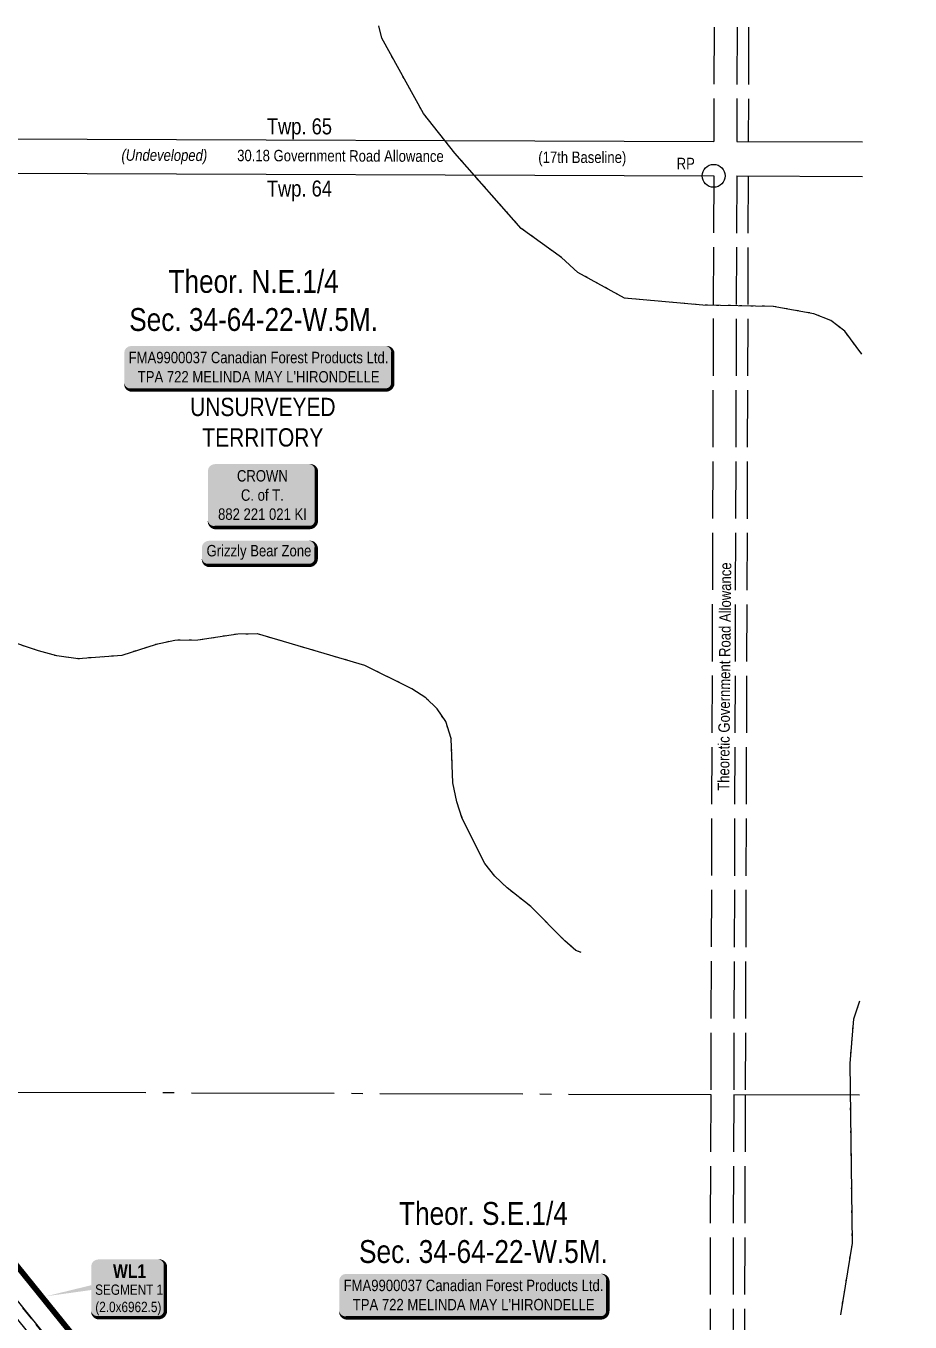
# Model space of a CAD drawing. Extents: x 482762 to 489477, y 6046532 to 6050797.
# Drawn here: x 484694 to 485467, y 6048056 to 6049190 of the extents above; entities that cross this region are included whole.
import ezdxf
from ezdxf.enums import TextEntityAlignment as Align

# ---------------------------------------------------------------- set-up
doc = ezdxf.new("R2010")
doc.units = 0
doc.header["$LTSCALE"] = 5
for name, pattern in [('foc-ACCESSROAD', [3.75, 2.5, -1.25]), ('foc-QUARTERLINE', [33, 25, -3, 2, -3]), ('foc-UNSURVEYED', [12.5, 10, -2.5]), ('foc-WHEELTRACKS', [2, 0.4, -1.6])]:
    doc.linetypes.add(name, pattern=pattern)
for name, color, linetype in [('35', 37, 'Continuous'), ('AS-OWNER', 7, 'Continuous'), ('AS-SURFACE IMPACT', 7, 'Continuous'), ('AS-WILDLIFE-BLOCK', 131, 'Continuous'), ('C-AR', 13, 'foc-ACCESSROAD'), ('C-SYMBOL', 7, 'Continuous'), ('CG-NOTES', 7, 'Continuous'), ('D-TXT', 6, 'Continuous'), ('F-RW', 190, 'Continuous'), ('L-QSEC', 8, 'foc-QUARTERLINE'), ('L-ROAD-T', 7, 'Continuous'), ('L-SEC', 7, 'Continuous'), ('L-UNS-T', 3, 'Continuous'), ('L-USEC', 7, 'foc-UNSURVEYED'), ('P-PROPOSED', 10, 'Continuous'), ('T-WATER-P3', 160, 'foc-WHEELTRACKS')]:
    doc.layers.add(name, color=color, linetype=linetype)
doc.layers.add('T-TEXT', color=48, linetype='Continuous', lineweight=18)
doc.styles.add('175L', font='ARIALN.TTF', dxfattribs={"height": 20})
doc.styles.add('80', font='ARIALN.TTF', dxfattribs={"height": 10})
doc.styles.add('80L', font='ARIALN.TTF', dxfattribs={"height": 10})
doc.styles.add('80LS', font='ARIALNI.TTF', dxfattribs={"height": 10})
doc.styles.add('BOLD', font='ARIALNB.TTF')
doc.styles.add('foc-LtypeFont', font='ARIALN.TTF', dxfattribs={"height": 7.35})
doc.linetypes.add('foc-TOPO-flowdirection-NOLINE', pattern='A,0,[">",foc-LtypeFont,S=0.3,R=0,X=0,Y=-0.945],-20,[">",foc-LtypeFont,S=0.3,R=0,X=0,Y=-0.945],0', length=20)

# ---------------------------------------------------------------- blocks, each defined once
blk = doc.blocks.new('*U670')
h = blk.add_hatch(color=255)
edge = h.paths.add_edge_path()
edge.add_line((-41.5, -28.5), (41.5, -28.5))
edge.add_arc((41.5, -22.5), 6, 270, 360)
edge.add_line((47.5, -22.5), (47.5, 21))
edge.add_arc((41.5, 21), 6, 0, 90)
edge.add_line((41.5, 27), (-41.5, 27))
edge.add_arc((-41.5, 21), 6, 90, 180)
edge.add_line((-47.5, 21), (-47.5, -22.5))
edge.add_arc((-41.5, -22.5), 6, 180, 270)
at = {"color": 14, "flags": 128}
blk.add_lwpolyline([(-41.5, -28.5, 3, 3, 0), (41.5, -28.5, 3, 3, 0.414214), (47.5, -22.5, 3, 3, 0), (47.5, 21, 3, 0, 0.414214), (41.5, 27, 0, 0, 0), (-41.5, 27, 0, 0, 0.414214), (-47.5, 21, 0, 0, 0), (-47.5, -22.5, 0, 3, 0.414214)], format="xyseb", close=True, dxfattribs=at)
at = {"color": 14, "style": '80'}
blk.add_attdef('ENTER_TEXT_001', (-26.8, -4.9), '', height=10, dxfattribs=at)
blk = doc.blocks.new('*U677')
h = blk.add_hatch(color=255)
edge = h.paths.add_edge_path()
edge.add_line((-111.5, -20), (111.5, -20))
edge.add_arc((111.5, -14), 6, 270, 360)
edge.add_line((117.5, -14), (117.5, 12.5))
edge.add_arc((111.5, 12.5), 6, 0, 90)
edge.add_line((111.5, 18.5), (-111.5, 18.5))
edge.add_arc((-111.5, 12.5), 6, 90, 180)
edge.add_line((-117.5, 12.5), (-117.5, -14))
edge.add_arc((-111.5, -14), 6, 180, 270)
at = {"color": 44, "flags": 128}
blk.add_lwpolyline([(-111.5, -20, 3, 3, 0), (111.5, -20, 3, 3, 0.414214), (117.5, -14, 3, 3, 0), (117.5, 12.5, 3, 0, 0.414214), (111.5, 18.5, 0, 0, 0), (-111.5, 18.5, 0, 0, 0.414214), (-117.5, 12.5, 0, 0, 0), (-117.5, -14, 0, 3, 0.414214)], format="xyseb", close=True, dxfattribs=at)
at = {"color": 44, "style": '80'}
blk.add_attdef('ENTER_TEXT_001', (-36, -5), '', height=10, dxfattribs=at)
blk = doc.blocks.new('RP')
at = {"layer": '35', "color": 3}
blk.add_circle((0, 0), 10, dxfattribs=at)
at = {"layer": '35', "color": 3, "style": '80'}
blk.add_attdef('RP_001', (-32.4, 5.8), '', height=10, dxfattribs=at)
blk = doc.blocks.new('*U798')
h = blk.add_hatch(color=254)
edge = h.paths.add_edge_path()
edge.add_line((-26.5, -32.5), (26.5, -32.5))
edge.add_arc((26.5, -26.5), 6, 270, 360)
edge.add_line((32.5, -26.5), (32.5, 12.5))
edge.add_arc((26.5, 12.5), 6, 0, 90)
edge.add_line((26.5, 18.5), (-26.5, 18.5))
edge.add_arc((-26.5, 12.5), 6, 90, 180)
edge.add_line((-32.5, 12.5), (-32.5, -26.5))
edge.add_arc((-26.5, -26.5), 6, 180, 270)
at = {"color": 1, "true_color": 0xff1414, "flags": 128}
blk.add_lwpolyline([(-26.5, -32.5, 3, 3, 0), (26.5, -32.5, 3, 3, 0.414214), (32.5, -26.5, 3, 3, 0), (32.5, 12.5, 3, 0, 0.414214), (26.5, 18.5, 0, 0, 0), (-26.5, 18.5, 0, 0, 0.414214), (-32.5, 12.5, 0, 0, 0), (-32.5, -26.5, 0, 3, 0.414214)], format="xyseb", close=True, dxfattribs=at)
blk.add_lwpolyline([(-72.3, -13.8, 0, 7.5, 0), (0, 0, 0, 0, 0)], format="xyseb", dxfattribs=at)
at = {"color": 1, "true_color": 0xff1414}
for tag, p, height, style in [('TEMP_AREA_W1_001', (-9.2, 2.2), 12, 'BOLD'), ('ENTER_TEXT_001', (-30.7, -12.5), 9, '80')]:
    blk.add_attdef(tag, p, '', height=height, dxfattribs=dict(at, style=style))
blk = doc.blocks.new('*U816')
h = blk.add_hatch(color=255)
edge = h.paths.add_edge_path()
edge.add_line((-44, -11.5), (44, -11.5))
edge.add_arc((44, -5.5), 6, 270, 360)
edge.add_line((50, -5.5), (50, 4))
edge.add_arc((44, 4), 6, 0, 90)
edge.add_line((44, 10), (-44, 10))
edge.add_arc((-44, 4), 6, 90, 180)
edge.add_line((-50, 4), (-50, -5.5))
edge.add_arc((-44, -5.5), 6, 180, 270)
at = {"color": 131, "flags": 128}
blk.add_lwpolyline([(-44, -11.5, 3, 3, 0), (44, -11.5, 3, 3, 0.414214), (50, -5.5, 3, 3, 0), (50, 4, 3, 0, 0.414214), (44, 10, 0, 0, 0), (-44, 10, 0, 0, 0.414214), (-50, 4, 0, 0, 0), (-50, -5.5, 0, 3, 0.414214)], format="xyseb", close=True, dxfattribs=at)
at = {"color": 131, "style": '80'}
blk.add_attdef('ENTER_TEXT_001', (-36, -5), '', height=10, dxfattribs=at)

msp = doc.modelspace()

# ---------------------------------------------------------------- linework, layer by layer
at = {"layer": 'C-AR', "flags": 128}
msp.add_lwpolyline([(484383.8, 6046948.842), (484483.818, 6046953.75), (484722.94, 6046965.485), (485288.896, 6047002.038), (485319.061, 6047003.985), (485461.102, 6047013.101), (485479.275, 6047014.333), (485503.892, 6047015.922), (485526.216, 6047017.364), (485538.424, 6047018.153), (485393.445, 6047197.812), (485319.964, 6047288.878), (485289.922, 6047326.108), (485188.912, 6047451.281), (485175.43, 6047467.987), (485160.552, 6047486.421), (484564.722, 6048224.807), (484538.192, 6048257.686), (484488.393, 6048319.406), (484293.591, 6048560.84), (484124.44, 6048626.273), (483805.441, 6049064.592), (483830.247, 6049064.5), (484137.149, 6048642.803), (484305.798, 6048577.565), (484488.5, 6048351.128), (484563.969, 6048257.59), (484580.288, 6048237.368), (485214.689, 6047451.189), (485290.023, 6047357.836), (485320.064, 6047320.606), (485562.854, 6047019.731), (485592.865, 6047021.67), (485633.096, 6047024.268), (485652.802, 6047025.541), (485792.412, 6047033.486), (486113.962, 6047051.8), (486339.733, 6047064.655), (486415.702, 6047069.287), (486435.701, 6047070.433), (486450.701, 6047071.292), (486918.893, 6047098.14), (486949.057, 6047099.87), (487398.72, 6047125.654), (487743.806, 6047144.554), (487984.336, 6047157.727), (488332.681, 6047176.804), (488547.351, 6047189.579), (488548.588, 6047189.653), (488578.752, 6047191.448), (488911, 6047211.216), (489079.281, 6047221.237), (489086.679, 6047225.016), (489100.561, 6047238.122), (489109.341, 6047260.874), (489105.399, 6047438.598), (489103.179, 6047538.661)], dxfattribs=at)
at = {"layer": 'F-RW'}
msp.add_lwpolyline([(485148.784, 6047485.097), (484525.328, 6048257.734), (484488.34, 6048303.572), (484287.49, 6048552.479), (484118.089, 6048618.009), (483793.04, 6049064.639), (483800.711, 6049064.61), (483805.441, 6049064.592), (484124.44, 6048626.273), (484293.591, 6048560.84), (484488.393, 6048319.406), (484538.192, 6048257.687), (484564.722, 6048224.807), (485160.552, 6047486.421)], dxfattribs=at)
at = {"layer": 'L-QSEC'}
for p, q in [((483683.466, 6048260.797), (485292.862, 6048254.95)), ((485423.049, 6048254.497), (485312.979, 6048254.888))]:
    msp.add_line(p, q, dxfattribs=at)
at = {"layer": 'L-SEC'}
for p, q in [((484491.001, 6049092.27), (485295.572, 6049089.336)), ((485315.676, 6049089.263), (485425.718, 6049088.862)), ((484490.891, 6049062.09), (485295.462, 6049059.156)), ((485315.579, 6049059.083), (485425.622, 6049058.682))]:
    msp.add_line(p, q, dxfattribs=at)
at = {"layer": 'L-USEC'}
for p, q in [((485295.882, 6049189.31), (485295.559, 6049089.316)), ((485315.998, 6049189.238), (485315.676, 6049089.263)), ((485326.061, 6049189.201), (485325.739, 6049089.219)), ((485295.462, 6049059.156), (485292.862, 6048254.95)), ((485315.579, 6049059.083), (485312.979, 6048254.884)), ((485325.642, 6049059.047), (485323.042, 6048254.852)), ((485292.862, 6048254.95), (485290.317, 6047450.921)), ((485312.979, 6048254.886), (485310.434, 6047450.858)), ((485323.042, 6048254.854), (485320.497, 6047450.826))]:
    msp.add_line(p, q, dxfattribs=at)
at = {"layer": 'P-PROPOSED', "const_width": 5, "flags": 128}
msp.add_lwpolyline([(486949.115, 6047098.872), (486918.95, 6047097.142), (486450.759, 6047070.294), (486434.697, 6047069.375), (486435.621, 6047272.784), (486417.627, 6047272.866), (486416.697, 6047068.346), (486339.792, 6047063.657), (486114.018, 6047050.802), (485792.469, 6047032.488), (485652.863, 6047024.543), (485633.16, 6047023.271), (485592.93, 6047020.672), (485562.401, 6047018.7), (485319.286, 6047319.979), (485289.245, 6047357.208), (485213.912, 6047450.562), (484579.51, 6048236.741), (484563.191, 6048256.963), (484487.722, 6048350.5), (484313.621, 6048566.277), (484296.577, 6048560.756), (484125.075, 6048627.099), (483806.675, 6049064.595)], dxfattribs=at)
at = {"layer": 'T-WATER-P3', "flags": 128}
for points in [[(485176.614, 6048974.684), (485162.183, 6048987.758), (485127.139, 6049013.077), (485069.038, 6049078.878), (485041.472, 6049113.723), (485005.169, 6049179.581), (485002.359, 6049190.386)], [(485179.4, 6048379.48), (485174.956, 6048381.053), (485165.257, 6048389.425), (485135.447, 6048419.586), (485114.661, 6048435.915), (485103.881, 6048446.091), (485095.151, 6048457.165), (485075.458, 6048496.669), (485070.639, 6048511.094), (485067.15, 6048527.978), (485065.889, 6048566.529), (485061.013, 6048581.434), (485053.422, 6048592.566), (485043.484, 6048602.204), (485031.383, 6048610.165), (484990.196, 6048630.641), (484896.373, 6048658.174), (484879.019, 6048657.987), (484844.12, 6048652.805), (484823.938, 6048652.564), (484807.658, 6048649.071), (484777.425, 6048639.376), (484739.469, 6048636.425), (484720.563, 6048638.883), (484704.721, 6048643.313), (484642.883, 6048663.968), (484616.557, 6048674.495), (484603.616, 6048682.576), (484582.354, 6048701.614), (484573.865, 6048712.565), (484559.59, 6048737.89), (484549.293, 6048766.8), (484541.231, 6048779.676), (484513.042, 6048810.56), (484470.044, 6048847.133), (484397.111, 6048891.904), (484308.584, 6048942.479), (484293.59, 6048966.178), (484287.746, 6048979.709), (484283.474, 6048995.573), (484276.191, 6049047.897), (484256.862, 6049088.422), (484246.504, 6049117.576), (484238.499, 6049130.447), (484218.022, 6049148.999), (484202.54, 6049150.872)], [(485425.124, 6048903.108), (485410.123, 6048923.109), (485398.042, 6048932.396), (485383.025, 6048938.505), (485347.412, 6048944.821), (485285.865, 6048946.002), (485217.433, 6048952.067), (485176.614, 6048974.684)], [(485406.639, 6048062.206), (485416.805, 6048125.052), (485414.804, 6048282.139), (485417.996, 6048321.4), (485423.313, 6048336.961)]]:
    msp.add_lwpolyline(points, dxfattribs=at)
at = {"layer": 'T-WATER-P3', "linetype": 'foc-TOPO-flowdirection-NOLINE', "flags": 128}
for points in [[(485176.614, 6048974.684), (485162.183, 6048987.758), (485127.139, 6049013.077), (485069.038, 6049078.878), (485041.472, 6049113.723), (485005.169, 6049179.581), (485002.359, 6049190.386)], [(485179.4, 6048379.48), (485174.956, 6048381.053), (485165.257, 6048389.425), (485135.447, 6048419.586), (485114.661, 6048435.915), (485103.881, 6048446.091), (485095.151, 6048457.165), (485075.458, 6048496.669), (485070.639, 6048511.094), (485067.15, 6048527.978), (485065.889, 6048566.529), (485061.013, 6048581.434), (485053.422, 6048592.566), (485043.484, 6048602.204), (485031.383, 6048610.165), (484990.196, 6048630.641), (484896.373, 6048658.174), (484879.019, 6048657.987), (484844.12, 6048652.805), (484823.938, 6048652.564), (484807.658, 6048649.071), (484777.425, 6048639.376), (484739.469, 6048636.425), (484720.563, 6048638.883), (484704.721, 6048643.313), (484642.883, 6048663.968), (484616.557, 6048674.495), (484603.616, 6048682.576), (484582.354, 6048701.614), (484573.865, 6048712.565), (484559.59, 6048737.89), (484549.293, 6048766.8), (484541.231, 6048779.676), (484513.042, 6048810.56), (484470.044, 6048847.133), (484397.111, 6048891.904), (484308.584, 6048942.479), (484293.59, 6048966.178), (484287.746, 6048979.709), (484283.474, 6048995.573), (484276.191, 6049047.897), (484256.862, 6049088.422), (484246.504, 6049117.576), (484238.499, 6049130.447), (484218.022, 6049148.999), (484202.54, 6049150.872)], [(485425.124, 6048903.108), (485410.123, 6048923.109), (485398.042, 6048932.396), (485383.025, 6048938.505), (485347.412, 6048944.821), (485285.865, 6048946.002), (485217.433, 6048952.067), (485176.614, 6048974.684)], [(485406.639, 6048062.206), (485416.805, 6048125.052), (485414.804, 6048282.139), (485417.996, 6048321.4), (485423.313, 6048336.961)]]:
    msp.add_lwpolyline(points, dxfattribs=at)

# ---------------------------------------------------------------- block references
at = {"layer": '35', "color": 6, "xscale": 0.999476, "yscale": 0.999476, "zscale": 0.999476}
msp.add_blockref('RP', (485295.462, 6049059.156), dxfattribs=at).add_auto_attribs({'RP_001': 'RP'})
at = {"layer": 'AS-OWNER'}
ref = msp.add_blockref('*U670', (484900.328, 6048779.82), dxfattribs=dict(at, xscale=0.999478939999997, yscale=0.999478939999997, zscale=0.999478939999997))
ref.add_attrib('ENTER_TEXT_001', 'CROWN', (484878.28, 6048791.586), dxfattribs={"layer": '0', "color": 14, "height": 9.9948, "style": '80'})
ref.add_attrib('ENTER_TEXT_002', 'C. of T.', (484881.774, 6048774.751), dxfattribs={"layer": '0', "color": 14, "height": 9.9948, "style": '80'})
ref.add_attrib('ENTER_TEXT_003', '882 221 021 KI', (484861.764, 6048758.052), dxfattribs={"layer": '0', "color": 14, "height": 9.99479, "style": '80'})
at = {"layer": 'AS-SURFACE IMPACT'}
ref = msp.add_blockref('*U677', (484897.155, 6048891.701), dxfattribs=at)
ref.add_attrib('ENTER_TEXT_001', 'FMA9900037 Canadian Forest Products Ltd.', (484783.488, 6048895.119), dxfattribs={"layer": '0', "color": 44, "height": 10, "style": '80'})
ref.add_attrib('ENTER_TEXT_002', "TPA 722 MELINDA MAY L'HIRONDELLE", (484791.503, 6048878.275), dxfattribs={"layer": '0', "color": 44, "height": 10, "style": '80'})
ref = msp.add_blockref('*U677', (485085.301, 6048079.52), dxfattribs=at)
ref.add_attrib('ENTER_TEXT_001', 'FMA9900037 Canadian Forest Products Ltd.', (484971.635, 6048082.939), dxfattribs={"layer": '0', "color": 44, "height": 10, "style": '80'})
ref.add_attrib('ENTER_TEXT_002', "TPA 722 MELINDA MAY L'HIRONDELLE", (484979.65, 6048066.095), dxfattribs={"layer": '0', "color": 44, "height": 10, "style": '80'})
at = {"layer": 'AS-WILDLIFE-BLOCK', "color": 6}
ref = msp.add_blockref('*U816', (484897.62, 6048729.679), dxfattribs=at)
ref.add_attrib('ENTER_TEXT_001', 'Grizzly Bear Zone', (484851.71, 6048726.06), dxfattribs={"layer": '0', "color": 131, "height": 10, "style": '80'})
at = {"layer": 'CG-NOTES'}
ref = msp.add_blockref('*U798', (484783.248, 6048092.174), dxfattribs=dict(at, xscale=0.9984255969685009, yscale=0.9984255969685009, zscale=0.9984255969685009))
ref.add_attrib('TEMP_AREA_W1_001', 'WL1', (484769.857, 6048094.415), dxfattribs={"layer": '0', "color": 1, "true_color": 0xff1414, "height": 11.9811, "style": 'BOLD'})
ref.add_attrib('ENTER_TEXT_001', 'SEGMENT 1', (484754.225, 6048079.717), dxfattribs={"layer": '0', "color": 1, "true_color": 0xff1414, "height": 8.9858, "style": '80'})
ref.add_attrib('ENTER_TEXT_002', '(2.0x6962.5)', (484754.35, 6048064.588), dxfattribs={"layer": '0', "color": 1, "true_color": 0xff1414, "height": 8.98583, "style": '80'})

# ---------------------------------------------------------------- texts
at = {"layer": 'C-SYMBOL', "color": 3, "char_height": 20, "width": 215.98445, "attachment_point": 2, "style": '175L'}
for s, insert in [('Theor. N.E.1/4 \\PSec. 34-64-22-W.5M.', (484892.898, 6048976.745)), ('Theor. S.E.1/4 \\PSec. 34-64-22-W.5M.', (485093.991, 6048160.928))]:
    msp.add_mtext(s, dxfattribs=dict(at, insert=insert))
at = {"layer": 'D-TXT', "color": 3, "char_height": 14, "attachment_point": 1, "style": '80L'}
for s, width, insert in [('Twp. 65', 56.52199, (484904.424, 6049109.464)), ('Twp. 64', 56.39784, (484904.424, 6049055.069))]:
    msp.add_mtext_dynamic_manual_height_columns(s, width=width, gutter_width=47.5, heights=[0], dxfattribs=dict(at, insert=insert))
at = {"layer": 'L-ROAD-T', "style": '80L'}
for s, height, rotation, p in [('30.18 Government Road Allowance', 9.99476, 359.789714, (484968.863, 6049076.679)), ('Theoretic Government Road Allowance', 10, 89.459776, (485304.945, 6048620.825))]:
    msp.add_text(s, height=height, rotation=rotation, dxfattribs=at).set_placement(p, align=Align.MIDDLE_CENTER)
msp.add_text('(17th Baseline)', height=9.99479, dxfattribs=at).set_placement((485180.479, 6049075.411), align=Align.MIDDLE_CENTER)
at = {"layer": 'L-UNS-T', "color": 3, "insert": (484900.957, 6048843.436), "char_height": 16, "attachment_point": 5, "style": '80L'}
msp.add_mtext_dynamic_manual_height_columns('UNSURVEYED TERRITORY', width=126.34788, gutter_width=47.475, heights=[0], dxfattribs=at)
at = {"layer": 'T-TEXT', "style": '80LS'}
msp.add_text('(Undeveloped)', height=9.99476, rotation=359.789714, dxfattribs=at).set_placement((484814.757, 6049077.245), align=Align.MIDDLE_CENTER)

doc.saveas('drawing.dxf')
